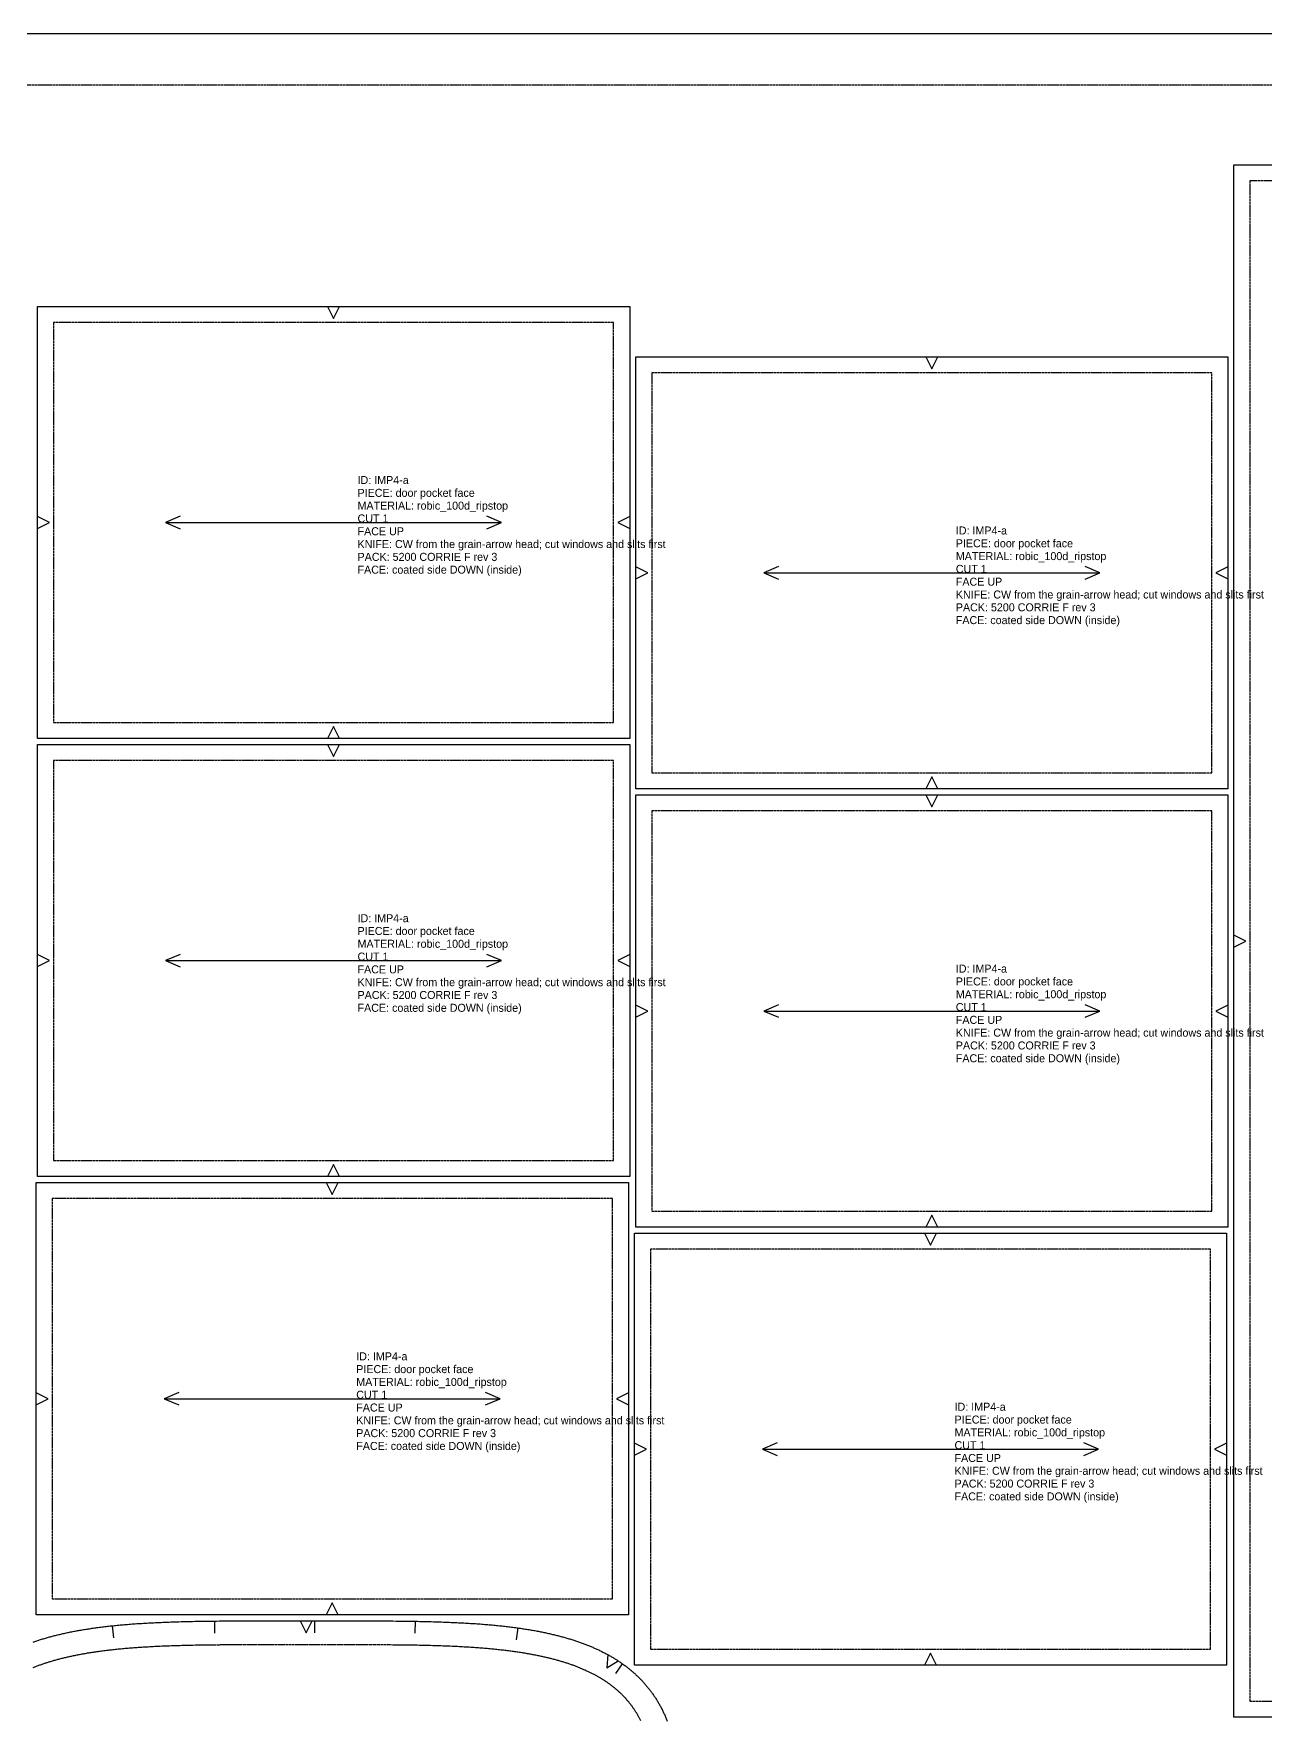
# Model space of a CAD drawing. Header units: millimetres. Extents: x 0 to 9408, y -22 to 1524.
# Drawn here: x 7726 to 8342, y 681 to 1524 of the extents above; entities that cross this region are included whole.
import ezdxf

# ---------------------------------------------------------------- set-up
doc = ezdxf.new("R2010")
doc.units = ezdxf.units.MM
doc.linetypes.add('DASHED', pattern=[1.524, 1.27, -0.254])
for name, color, linetype in [('CUT', 7, 'Continuous'), ('GRAIN', 5, 'Continuous'), ('NOTCH', 1, 'Continuous'), ('SEW', 3, 'Continuous'), ('TEXT', 2, 'Continuous')]:
    doc.layers.add(name, color=color, linetype=linetype)

msp = doc.modelspace()

# ---------------------------------------------------------------- linework, layer by layer
at = {"layer": 'CUT'}
for points in [[(8326, 1458.5), (8402, 1458.5), (8402, 682.5), (8326, 682.5)], [(7728, 1387.72), (8024, 1387.72), (8024, 1171.72), (7728, 1171.72)], [(8027, 1362.5), (8323, 1362.5), (8323, 1146.5), (8027, 1146.5)], [(7728, 1168.72), (8024, 1168.72), (8024, 952.72), (7728, 952.72)], [(8027, 1143.5), (8323, 1143.5), (8323, 927.5), (8027, 927.5)], [(7727.35, 949.72), (8023.35, 949.72), (8023.35, 733.72), (7727.35, 733.72)], [(8026.35, 924.5), (8322.35, 924.5), (8322.35, 708.5), (8026.35, 708.5)]]:
    msp.add_lwpolyline(points, close=True, dxfattribs=at)
msp.add_lwpolyline([(7725.83, 720.08), (7726.29, 720.24), (7726.76, 720.4), (7727.22, 720.56), (7727.69, 720.71), (7728.17, 720.87), (7728.64, 721.02), (7729.12, 721.18), (7729.6, 721.33), (7730.08, 721.48), (7730.57, 721.63), (7731.05, 721.78), (7731.54, 721.92), (7732.03, 722.07), (7732.53, 722.21), (7733.02, 722.35), (7733.52, 722.49), (7734.02, 722.63), (7734.53, 722.77), (7735.04, 722.91), (7735.54, 723.04), (7736.06, 723.17), (7736.57, 723.31), (7737.09, 723.44), (7737.61, 723.57), (7738.13, 723.7), (7738.66, 723.82), (7739.19, 723.95), (7739.72, 724.07), (7740.25, 724.2), (7740.79, 724.32), (7741.33, 724.44), (7741.87, 724.56), (7742.42, 724.68), (7742.97, 724.79), (7743.52, 724.91), (7744.07, 725.02), (7744.63, 725.14), (7745.19, 725.25), (7745.76, 725.36), (7746.33, 725.47), (7746.9, 725.58), (7747.47, 725.68), (7748.05, 725.79), (7748.63, 725.9), (7749.21, 726), (7749.8, 726.1), (7750.39, 726.2), (7750.99, 726.3), (7751.59, 726.4), (7752.19, 726.5), (7752.8, 726.59), (7753.41, 726.69), (7754.02, 726.78), (7754.64, 726.87), (7755.26, 726.97), (7755.89, 727.06), (7756.52, 727.14), (7757.15, 727.23), (7757.79, 727.32), (7758.43, 727.4), (7759.08, 727.49), (7759.73, 727.57), (7760.39, 727.65), (7761.05, 727.74), (7761.71, 727.81), (7762.38, 727.89), (7763.06, 727.97), (7763.74, 728.05), (7764.42, 728.12), (7765.11, 728.2), (7765.81, 728.27), (7766.51, 728.34), (7767.21, 728.41), (7767.92, 728.48), (7768.64, 728.55), (7769.37, 728.62), (7770.09, 728.68), (7770.83, 728.75), (7771.57, 728.81), (7772.32, 728.88), (7773.07, 728.94), (7773.83, 729), (7774.6, 729.06), (7775.37, 729.12), (7776.16, 729.18), (7776.94, 729.23), (7777.74, 729.29), (7778.55, 729.34), (7779.36, 729.4), (7780.18, 729.45), (7781.01, 729.5), (7781.84, 729.55), (7782.69, 729.6), (7783.54, 729.65), (7784.41, 729.69), (7785.28, 729.74), (7786.17, 729.78), (7787.06, 729.83), (7787.97, 729.87), (7788.89, 729.91), (7789.81, 729.95), (7790.76, 729.99), (7791.71, 730.03), (7792.67, 730.07), (7793.65, 730.1), (7794.65, 730.14), (7795.66, 730.17), (7796.68, 730.2), (7797.72, 730.24), (7798.77, 730.27), (7799.85, 730.3), (7800.94, 730.33), (7802.05, 730.35), (7803.19, 730.38), (7804.34, 730.41), (7805.52, 730.43), (7806.72, 730.46), (7807.95, 730.48), (7809.21, 730.5), (7810.49, 730.52), (7811.81, 730.54), (7813.17, 730.56), (7814.56, 730.58), (7815.99, 730.59), (7817.47, 730.61), (7819, 730.62), (7820.58, 730.64), (7822.23, 730.65), (7823.94, 730.66), (7825.73, 730.67), (7827.62, 730.68), (7829.61, 730.69), (7831.73, 730.7), (7834, 730.7), (7836.48, 730.71), (7839.21, 730.71), (7842.31, 730.72), (7845.99, 730.72), (7850.78, 730.72), (7862.34, 730.72), (7862.34, 730.72), (7873.91, 730.72), (7878.7, 730.72), (7882.38, 730.72), (7885.48, 730.71), (7888.22, 730.71), (7890.69, 730.7), (7892.97, 730.7), (7895.09, 730.69), (7897.08, 730.68), (7898.96, 730.67), (7900.76, 730.66), (7902.47, 730.65), (7904.11, 730.64), (7905.7, 730.62), (7907.22, 730.61), (7908.7, 730.59), (7910.13, 730.58), (7911.52, 730.56), (7912.87, 730.54), (7914.19, 730.52), (7915.48, 730.5), (7916.74, 730.48), (7917.97, 730.46), (7919.17, 730.43), (7920.35, 730.41), (7921.5, 730.38), (7922.63, 730.35), (7923.74, 730.33), (7924.84, 730.3), (7925.91, 730.27), (7926.97, 730.24), (7928.01, 730.2), (7929.03, 730.17), (7930.04, 730.14), (7931.03, 730.1), (7932.01, 730.07), (7932.98, 730.03), (7933.93, 729.99), (7934.87, 729.95), (7935.8, 729.91), (7936.72, 729.87), (7937.62, 729.83), (7938.52, 729.78), (7939.4, 729.74), (7940.28, 729.69), (7941.14, 729.65), (7942, 729.6), (7942.84, 729.55), (7943.68, 729.5), (7944.51, 729.45), (7945.33, 729.4), (7946.14, 729.34), (7946.94, 729.29), (7947.74, 729.23), (7948.53, 729.18), (7949.31, 729.12), (7950.09, 729.06), (7950.85, 729), (7951.61, 728.94), (7952.37, 728.88), (7953.12, 728.81), (7953.86, 728.75), (7954.59, 728.68), (7955.32, 728.62), (7956.04, 728.55), (7956.76, 728.48), (7957.47, 728.41), (7958.18, 728.34), (7958.88, 728.27), (7959.57, 728.2), (7960.26, 728.12), (7960.95, 728.05), (7961.63, 727.97), (7962.3, 727.89), (7962.97, 727.81), (7963.64, 727.74), (7964.3, 727.65), (7964.96, 727.57), (7965.61, 727.49), (7966.25, 727.4), (7966.9, 727.32), (7967.54, 727.23), (7968.17, 727.14), (7968.8, 727.06), (7969.43, 726.97), (7970.05, 726.87), (7970.67, 726.78), (7971.28, 726.69), (7971.89, 726.59), (7972.5, 726.5), (7973.1, 726.4), (7973.7, 726.3), (7974.29, 726.2), (7974.88, 726.1), (7975.47, 726), (7976.06, 725.9), (7976.64, 725.79), (7977.22, 725.68), (7977.79, 725.58), (7978.36, 725.47), (7978.93, 725.36), (7979.49, 725.25), (7980.05, 725.14), (7980.61, 725.02), (7981.17, 724.91), (7981.72, 724.79), (7982.27, 724.68), (7982.81, 724.56), (7983.36, 724.44), (7983.9, 724.32), (7984.43, 724.2), (7984.97, 724.07), (7985.5, 723.95), (7986.03, 723.82), (7986.55, 723.7), (7987.08, 723.57), (7987.6, 723.44), (7988.11, 723.31), (7988.63, 723.17), (7989.14, 723.04), (7989.65, 722.91), (7990.16, 722.77), (7990.66, 722.63), (7991.16, 722.49), (7991.66, 722.35), (7992.16, 722.21), (7992.65, 722.07), (7993.15, 721.92), (7993.63, 721.78), (7994.12, 721.63), (7994.61, 721.48), (7995.09, 721.33), (7995.57, 721.18), (7996.04, 721.02), (7996.52, 720.87), (7996.99, 720.71), (7997.46, 720.56), (7997.93, 720.4), (7998.4, 720.24), (7998.86, 720.08), (7999.32, 719.91), (7999.78, 719.75), (8000.24, 719.58), (8000.69, 719.41), (8001.14, 719.24), (8001.59, 719.07), (8002.04, 718.9), (8002.49, 718.73), (8002.93, 718.55), (8003.37, 718.38), (8003.81, 718.2), (8004.25, 718.02), (8004.68, 717.84), (8005.12, 717.65), (8005.55, 717.47), (8005.98, 717.28), (8006.4, 717.09), (8006.83, 716.9), (8007.25, 716.71), (8007.67, 716.52), (8008.09, 716.33), (8008.51, 716.13), (8008.92, 715.93), (8009.34, 715.73), (8009.75, 715.53), (8010.16, 715.33), (8010.56, 715.12), (8010.97, 714.92), (8011.37, 714.71), (8011.77, 714.5), (8012.17, 714.29), (8012.57, 714.08), (8012.96, 713.86), (8013.36, 713.64), (8013.75, 713.43), (8014.14, 713.21), (8014.52, 712.98), (8014.91, 712.76), (8015.29, 712.53), (8015.67, 712.31), (8016.05, 712.08), (8016.43, 711.85), (8016.81, 711.61), (8017.18, 711.38), (8017.55, 711.14), (8017.92, 710.9), (8018.29, 710.66), (8018.66, 710.42), (8019.02, 710.18), (8019.38, 709.93), (8019.74, 709.68), (8020.1, 709.43), (8020.46, 709.18), (8020.81, 708.93), (8021.16, 708.67), (8021.51, 708.41), (8021.86, 708.16), (8022.21, 707.89), (8022.55, 707.63), (8022.89, 707.36), (8023.23, 707.1), (8023.57, 706.83), (8023.91, 706.56), (8024.24, 706.28), (8024.58, 706.01), (8024.91, 705.73), (8025.23, 705.45), (8025.56, 705.17), (8025.89, 704.88), (8026.21, 704.6), (8026.53, 704.31), (8026.85, 704.02), (8027.16, 703.73), (8027.48, 703.44), (8027.79, 703.14), (8028.1, 702.84), (8028.41, 702.54), (8028.71, 702.24), (8029.01, 701.93), (8029.32, 701.63), (8029.62, 701.32), (8029.91, 701.01), (8030.21, 700.7), (8030.5, 700.38), (8030.79, 700.06), (8031.08, 699.74), (8031.37, 699.42), (8031.65, 699.1), (8031.93, 698.77), (8032.21, 698.45), (8032.49, 698.12), (8032.76, 697.78), (8033.04, 697.45), (8033.31, 697.11), (8033.58, 696.78), (8033.84, 696.44), (8034.11, 696.09), (8034.37, 695.75), (8034.63, 695.4), (8034.89, 695.05), (8035.14, 694.7), (8035.39, 694.35), (8035.64, 693.99), (8035.89, 693.63), (8036.14, 693.27), (8036.38, 692.91), (8036.62, 692.55), (8036.86, 692.18), (8037.1, 691.81), (8037.33, 691.44), (8037.56, 691.07), (8037.79, 690.69), (8038.02, 690.31), (8038.24, 689.93), (8038.47, 689.55), (8038.69, 689.17), (8038.9, 688.78), (8039.12, 688.39), (8039.33, 688), (8039.54, 687.61), (8039.75, 687.21), (8039.96, 686.81), (8040.16, 686.41), (8040.36, 686.01), (8040.56, 685.61), (8040.76, 685.2), (8040.95, 684.79), (8041.14, 684.38), (8041.33, 683.97), (8041.52, 683.55), (8041.7, 683.13), (8041.88, 682.71), (8042.06, 682.29), (8042.24, 681.86), (8042.41, 681.43), (8042.59, 681), (8042.76, 680.57)], dxfattribs=at)
at = {"layer": 'GRAIN'}
for points in [[(7799.37, 1282.84), (7792, 1279.72), (7799.37, 1276.61)], [(7952.63, 1276.61), (7960, 1279.72), (7952.63, 1282.84)], [(7792, 1279.72), (7960, 1279.72)], [(8098.37, 1257.62), (8091, 1254.5), (8098.37, 1251.39)], [(8251.63, 1251.39), (8259, 1254.5), (8251.63, 1257.62)], [(8091, 1254.5), (8259, 1254.5)], [(7799.37, 1063.84), (7792, 1060.72), (7799.37, 1057.61)], [(7952.63, 1057.61), (7960, 1060.72), (7952.63, 1063.84)], [(7792, 1060.72), (7960, 1060.72)], [(8098.37, 1038.62), (8091, 1035.5), (8098.37, 1032.39)], [(8251.63, 1032.39), (8259, 1035.5), (8251.63, 1038.62)], [(8091, 1035.5), (8259, 1035.5)], [(7798.72, 844.84), (7791.35, 841.72), (7798.72, 838.61)], [(7951.98, 838.61), (7959.35, 841.72), (7951.98, 844.84)], [(7791.35, 841.72), (7959.35, 841.72)], [(8097.72, 819.62), (8090.35, 816.5), (8097.72, 813.39)], [(8250.98, 813.39), (8258.35, 816.5), (8250.98, 819.62)], [(8090.35, 816.5), (8258.35, 816.5)]]:
    msp.add_lwpolyline(points, dxfattribs=at)
at = {"layer": 'NOTCH'}
for points in [[(7873, 1387.72), (7876, 1381.72), (7879, 1387.72)], [(8172, 1362.5), (8175, 1356.5), (8178, 1362.5)], [(7728, 1276.72), (7734, 1279.72), (7728, 1282.72)], [(8024, 1282.72), (8018, 1279.72), (8024, 1276.72)], [(8027, 1251.5), (8033, 1254.5), (8027, 1257.5)], [(8323, 1257.5), (8317, 1254.5), (8323, 1251.5)], [(7879, 1171.72), (7876, 1177.72), (7873, 1171.72)], [(7873, 1168.72), (7876, 1162.72), (7879, 1168.72)], [(8178, 1146.5), (8175, 1152.5), (8172, 1146.5)], [(8172, 1143.5), (8175, 1137.5), (8178, 1143.5)], [(8326, 1067.5), (8332, 1070.5), (8326, 1073.5)], [(7728, 1057.72), (7734, 1060.72), (7728, 1063.72)], [(8024, 1063.72), (8018, 1060.72), (8024, 1057.72)], [(8027, 1032.5), (8033, 1035.5), (8027, 1038.5)], [(8323, 1038.5), (8317, 1035.5), (8323, 1032.5)], [(7879, 952.72), (7876, 958.72), (7873, 952.72)], [(7872.35, 949.72), (7875.35, 943.72), (7878.35, 949.72)], [(8178, 927.5), (8175, 933.5), (8172, 927.5)], [(8171.35, 924.5), (8174.35, 918.5), (8177.35, 924.5)], [(7727.35, 838.72), (7733.35, 841.72), (7727.35, 844.72)], [(8023.35, 844.72), (8017.35, 841.72), (8023.35, 838.72)], [(8026.35, 813.5), (8032.35, 816.5), (8026.35, 819.5)], [(8322.35, 819.5), (8316.35, 816.5), (8322.35, 813.5)], [(7878.35, 733.72), (7875.35, 739.72), (7872.35, 733.72)], [(7765.39, 728.23), (7766.02, 722.26)], [(7816.44, 730.6), (7816.51, 724.6)], [(7859.32, 730.72), (7862.32, 724.72), (7865.32, 730.72)], [(7866.57, 730.72), (7866.57, 724.72)], [(7916.78, 730.48), (7916.67, 724.48)], [(7968.09, 727.16), (7967.26, 721.21)], [(8013.08, 713.86), (8012.57, 707.17), (8018.22, 710.78)], [(8020.32, 709.28), (8016.85, 704.38)], [(8177.35, 708.5), (8174.35, 714.5), (8171.35, 708.5)]]:
    msp.add_lwpolyline(points, dxfattribs=at)
at = {"layer": 'SEW', "linetype": 'DASHED'}
for points in [[(8334, 1450.5), (8334, 690.5), (8394, 690.5), (8394, 1450.5)], [(7736, 1379.72), (7736, 1179.72), (8016, 1179.72), (8016, 1379.72)], [(8035, 1354.5), (8035, 1154.5), (8315, 1154.5), (8315, 1354.5)], [(7736, 1160.72), (7736, 960.72), (8016, 960.72), (8016, 1160.72)], [(8035, 1135.5), (8035, 935.5), (8315, 935.5), (8315, 1135.5)], [(7735.35, 941.72), (7735.35, 741.72), (8015.35, 741.72), (8015.35, 941.72)], [(8034.35, 916.5), (8034.35, 716.5), (8314.35, 716.5), (8314.35, 916.5)]]:
    msp.add_lwpolyline(points, close=True, dxfattribs=at)
msp.add_lwpolyline([(8029.61, 680.69), (8029.44, 681.01), (8029.28, 681.34), (8029.11, 681.66), (8028.94, 681.98), (8028.77, 682.3), (8028.6, 682.62), (8028.43, 682.93), (8028.25, 683.24), (8028.07, 683.55), (8027.89, 683.86), (8027.71, 684.17), (8027.53, 684.47), (8027.35, 684.77), (8027.16, 685.07), (8026.97, 685.37), (8026.78, 685.67), (8026.59, 685.96), (8026.4, 686.25), (8026.2, 686.54), (8026.01, 686.83), (8025.81, 687.12), (8025.61, 687.4), (8025.4, 687.69), (8025.2, 687.97), (8024.99, 688.25), (8024.79, 688.53), (8024.58, 688.8), (8024.36, 689.08), (8024.15, 689.35), (8023.94, 689.62), (8023.72, 689.89), (8023.5, 690.16), (8023.28, 690.42), (8023.06, 690.69), (8022.83, 690.95), (8022.61, 691.21), (8022.38, 691.47), (8022.15, 691.73), (8021.92, 691.99), (8021.68, 692.24), (8021.45, 692.49), (8021.21, 692.75), (8020.97, 693), (8020.73, 693.24), (8020.49, 693.49), (8020.24, 693.74), (8020, 693.98), (8019.75, 694.22), (8019.5, 694.46), (8019.24, 694.7), (8018.99, 694.94), (8018.73, 695.18), (8018.48, 695.41), (8018.22, 695.65), (8017.95, 695.88), (8017.69, 696.11), (8017.42, 696.34), (8017.16, 696.57), (8016.89, 696.79), (8016.62, 697.02), (8016.34, 697.24), (8016.07, 697.46), (8015.79, 697.69), (8015.51, 697.91), (8015.23, 698.12), (8014.95, 698.34), (8014.66, 698.56), (8014.37, 698.77), (8014.08, 698.98), (8013.79, 699.19), (8013.5, 699.4), (8013.2, 699.61), (8012.91, 699.82), (8012.61, 700.03), (8012.31, 700.23), (8012, 700.44), (8011.7, 700.64), (8011.39, 700.84), (8011.08, 701.04), (8010.77, 701.24), (8010.45, 701.43), (8010.14, 701.63), (8009.82, 701.82), (8009.5, 702.02), (8009.18, 702.21), (8008.85, 702.4), (8008.53, 702.59), (8008.2, 702.78), (8007.87, 702.96), (8007.54, 703.15), (8007.2, 703.33), (8006.86, 703.52), (8006.52, 703.7), (8006.18, 703.88), (8005.84, 704.06), (8005.49, 704.24), (8005.15, 704.42), (8004.8, 704.59), (8004.44, 704.77), (8004.09, 704.94), (8003.73, 705.11), (8003.37, 705.28), (8003.01, 705.45), (8002.65, 705.62), (8002.28, 705.79), (8001.91, 705.96), (8001.54, 706.12), (8001.17, 706.29), (8000.79, 706.45), (8000.42, 706.61), (8000.04, 706.77), (7999.66, 706.93), (7999.27, 707.09), (7998.88, 707.25), (7998.49, 707.4), (7998.1, 707.56), (7997.71, 707.71), (7997.31, 707.86), (7996.91, 708.02), (7996.51, 708.17), (7996.11, 708.31), (7995.7, 708.46), (7995.29, 708.61), (7994.88, 708.76), (7994.46, 708.9), (7994.05, 709.04), (7993.63, 709.19), (7993.21, 709.33), (7992.78, 709.47), (7992.35, 709.61), (7991.93, 709.74), (7991.49, 709.88), (7991.06, 710.02), (7990.62, 710.15), (7990.18, 710.28), (7989.74, 710.42), (7989.29, 710.55), (7988.84, 710.68), (7988.39, 710.81), (7987.93, 710.94), (7987.48, 711.06), (7987.02, 711.19), (7986.55, 711.31), (7986.09, 711.44), (7985.62, 711.56), (7985.15, 711.68), (7984.67, 711.8), (7984.19, 711.92), (7983.71, 712.04), (7983.23, 712.16), (7982.74, 712.27), (7982.25, 712.39), (7981.76, 712.5), (7981.26, 712.61), (7980.76, 712.72), (7980.26, 712.84), (7979.75, 712.95), (7979.24, 713.05), (7978.73, 713.16), (7978.21, 713.27), (7977.69, 713.37), (7977.17, 713.48), (7976.64, 713.58), (7976.11, 713.68), (7975.57, 713.78), (7975.04, 713.88), (7974.5, 713.98), (7973.95, 714.08), (7973.4, 714.18), (7972.85, 714.27), (7972.29, 714.37), (7971.73, 714.46), (7971.17, 714.56), (7970.6, 714.65), (7970.03, 714.74), (7969.45, 714.83), (7968.87, 714.92), (7968.29, 715), (7967.7, 715.09), (7967.1, 715.18), (7966.51, 715.26), (7965.91, 715.34), (7965.3, 715.43), (7964.69, 715.51), (7964.07, 715.59), (7963.45, 715.67), (7962.83, 715.75), (7962.2, 715.82), (7961.56, 715.9), (7960.92, 715.97), (7960.27, 716.05), (7959.62, 716.12), (7958.97, 716.19), (7958.31, 716.26), (7957.64, 716.33), (7956.97, 716.4), (7956.29, 716.47), (7955.61, 716.54), (7954.92, 716.6), (7954.22, 716.67), (7953.52, 716.73), (7952.81, 716.8), (7952.09, 716.86), (7951.37, 716.92), (7950.64, 716.98), (7949.91, 717.04), (7949.17, 717.09), (7948.42, 717.15), (7947.66, 717.21), (7946.9, 717.26), (7946.12, 717.32), (7945.34, 717.37), (7944.56, 717.42), (7943.76, 717.47), (7942.95, 717.52), (7942.14, 717.57), (7941.31, 717.62), (7940.48, 717.66), (7939.64, 717.71), (7938.79, 717.75), (7937.92, 717.8), (7937.05, 717.84), (7936.16, 717.88), (7935.27, 717.92), (7934.36, 717.96), (7933.44, 718), (7932.51, 718.04), (7931.56, 718.07), (7930.6, 718.11), (7929.62, 718.14), (7928.63, 718.18), (7927.63, 718.21), (7926.61, 718.24), (7925.57, 718.27), (7924.51, 718.3), (7923.44, 718.33), (7922.34, 718.36), (7921.22, 718.38), (7920.08, 718.41), (7918.92, 718.43), (7917.73, 718.46), (7916.52, 718.48), (7915.28, 718.5), (7914.01, 718.52), (7912.7, 718.54), (7911.36, 718.56), (7909.98, 718.58), (7908.56, 718.59), (7907.1, 718.61), (7905.58, 718.62), (7904.01, 718.64), (7902.38, 718.65), (7900.67, 718.66), (7898.89, 718.67), (7897.02, 718.68), (7895.04, 718.69), (7892.92, 718.7), (7890.66, 718.7), (7888.19, 718.71), (7885.46, 718.71), (7882.36, 718.72), (7878.69, 718.72), (7873.9, 718.72), (7862.34, 718.72), (7862.34, 718.72), (7850.78, 718.72), (7846, 718.72), (7842.32, 718.72), (7839.22, 718.71), (7836.5, 718.71), (7834.03, 718.7), (7831.76, 718.7), (7829.65, 718.69), (7827.67, 718.68), (7825.79, 718.67), (7824.01, 718.66), (7822.31, 718.65), (7820.68, 718.64), (7819.1, 718.62), (7817.59, 718.61), (7816.12, 718.59), (7814.7, 718.58), (7813.32, 718.56), (7811.98, 718.54), (7810.68, 718.52), (7809.41, 718.5), (7808.16, 718.48), (7806.95, 718.46), (7805.76, 718.43), (7804.6, 718.41), (7803.46, 718.38), (7802.35, 718.36), (7801.25, 718.33), (7800.18, 718.3), (7799.12, 718.27), (7798.08, 718.24), (7797.06, 718.21), (7796.05, 718.18), (7795.06, 718.14), (7794.09, 718.11), (7793.13, 718.07), (7792.18, 718.04), (7791.25, 718), (7790.33, 717.96), (7789.42, 717.92), (7788.52, 717.88), (7787.64, 717.84), (7786.76, 717.8), (7785.9, 717.75), (7785.05, 717.71), (7784.2, 717.66), (7783.37, 717.62), (7782.55, 717.57), (7781.73, 717.52), (7780.93, 717.47), (7780.13, 717.42), (7779.34, 717.37), (7778.56, 717.32), (7777.79, 717.26), (7777.03, 717.21), (7776.27, 717.15), (7775.52, 717.09), (7774.78, 717.04), (7774.04, 716.98), (7773.31, 716.92), (7772.59, 716.86), (7771.88, 716.8), (7771.17, 716.73), (7770.47, 716.67), (7769.77, 716.6), (7769.08, 716.54), (7768.4, 716.47), (7767.72, 716.4), (7767.05, 716.33), (7766.38, 716.26), (7765.72, 716.19), (7765.06, 716.12), (7764.41, 716.05), (7763.77, 715.97), (7763.13, 715.9), (7762.49, 715.82), (7761.86, 715.75), (7761.24, 715.67), (7760.61, 715.59), (7760, 715.51), (7759.39, 715.43), (7758.78, 715.34), (7758.18, 715.26), (7757.58, 715.18), (7756.99, 715.09), (7756.4, 715), (7755.81, 714.92), (7755.23, 714.83), (7754.66, 714.74), (7754.09, 714.65), (7753.52, 714.56), (7752.95, 714.46), (7752.39, 714.37), (7751.84, 714.27), (7751.28, 714.18), (7750.74, 714.08), (7750.19, 713.98), (7749.65, 713.88), (7749.11, 713.78), (7748.58, 713.68), (7748.05, 713.58), (7747.52, 713.48), (7747, 713.37), (7746.48, 713.27), (7745.96, 713.16), (7745.45, 713.05), (7744.94, 712.95), (7744.43, 712.84), (7743.93, 712.72), (7743.43, 712.61), (7742.93, 712.5), (7742.44, 712.39), (7741.95, 712.27), (7741.46, 712.16), (7740.97, 712.04), (7740.49, 711.92), (7740.02, 711.8), (7739.54, 711.68), (7739.07, 711.56), (7738.6, 711.44), (7738.13, 711.31), (7737.67, 711.19), (7737.21, 711.06), (7736.75, 710.94), (7736.3, 710.81), (7735.85, 710.68), (7735.4, 710.55), (7734.95, 710.42), (7734.51, 710.28), (7734.07, 710.15), (7733.63, 710.02), (7733.19, 709.88), (7732.76, 709.74), (7732.33, 709.61), (7731.9, 709.47), (7731.48, 709.33), (7731.06, 709.19), (7730.64, 709.04), (7730.22, 708.9), (7729.81, 708.76), (7729.4, 708.61), (7728.99, 708.46), (7728.58, 708.31), (7728.18, 708.17), (7727.77, 708.02), (7727.37, 707.86), (7726.98, 707.71), (7726.58, 707.56), (7726.19, 707.4), (7725.8, 707.25)], dxfattribs=at)
at = {"layer": 'TEXT', "linetype": 'DASHED'}
msp.add_line((0, 1498.5), (9305, 1498.5), dxfattribs=at)
at = {"layer": 'TEXT'}
msp.add_lwpolyline([(0, 0), (9305, 0), (9305, 1524), (0, 1524)], close=True, dxfattribs=at)

# ---------------------------------------------------------------- texts
for s, p in [('ID: IMP4-a', (7888, 1298.92)), ('PIECE: door pocket face', (7888, 1292.52)), ('MATERIAL: robic_100d_ripstop', (7888, 1286.12)), ('CUT 1', (7888, 1279.72)), ('FACE UP', (7888, 1273.32)), ('ID: IMP4-a', (8187, 1273.7)), ('KNIFE: CW from the grain-arrow head; cut windows and slits first', (7888, 1266.92)), ('PACK: 5200 CORRIE F rev 3', (7888, 1260.52)), ('PIECE: door pocket face', (8187, 1267.3)), ('MATERIAL: robic_100d_ripstop', (8187, 1260.9)), ('FACE: coated side DOWN (inside)', (7888, 1254.12)), ('CUT 1', (8187, 1254.5)), ('FACE UP', (8187, 1248.1)), ('KNIFE: CW from the grain-arrow head; cut windows and slits first', (8187, 1241.7)), ('PACK: 5200 CORRIE F rev 3', (8187, 1235.3)), ('FACE: coated side DOWN (inside)', (8187, 1228.9)), ('ID: IMP4-a', (7888, 1079.92)), ('PIECE: door pocket face', (7888, 1073.52)), ('MATERIAL: robic_100d_ripstop', (7888, 1067.12)), ('CUT 1', (7888, 1060.72)), ('FACE UP', (7888, 1054.32)), ('ID: IMP4-a', (8187, 1054.7)), ('KNIFE: CW from the grain-arrow head; cut windows and slits first', (7888, 1047.92)), ('PACK: 5200 CORRIE F rev 3', (7888, 1041.52)), ('PIECE: door pocket face', (8187, 1048.3)), ('MATERIAL: robic_100d_ripstop', (8187, 1041.9)), ('FACE: coated side DOWN (inside)', (7888, 1035.12)), ('CUT 1', (8187, 1035.5)), ('FACE UP', (8187, 1029.1)), ('KNIFE: CW from the grain-arrow head; cut windows and slits first', (8187, 1022.7)), ('PACK: 5200 CORRIE F rev 3', (8187, 1016.3)), ('FACE: coated side DOWN (inside)', (8187, 1009.9)), ('ID: IMP4-a', (7887.35, 860.92)), ('PIECE: door pocket face', (7887.35, 854.52)), ('MATERIAL: robic_100d_ripstop', (7887.35, 848.12)), ('CUT 1', (7887.35, 841.72)), ('FACE UP', (7887.35, 835.32)), ('ID: IMP4-a', (8186.35, 835.7)), ('KNIFE: CW from the grain-arrow head; cut windows and slits first', (7887.35, 828.92)), ('PACK: 5200 CORRIE F rev 3', (7887.35, 822.52)), ('PIECE: door pocket face', (8186.35, 829.3)), ('MATERIAL: robic_100d_ripstop', (8186.35, 822.9)), ('FACE: coated side DOWN (inside)', (7887.35, 816.12)), ('CUT 1', (8186.35, 816.5)), ('FACE UP', (8186.35, 810.1)), ('KNIFE: CW from the grain-arrow head; cut windows and slits first', (8186.35, 803.7)), ('PACK: 5200 CORRIE F rev 3', (8186.35, 797.3)), ('FACE: coated side DOWN (inside)', (8186.35, 790.9))]:
    msp.add_text(s, height=4, dxfattribs=at).set_placement(p)

doc.saveas('drawing.dxf')
